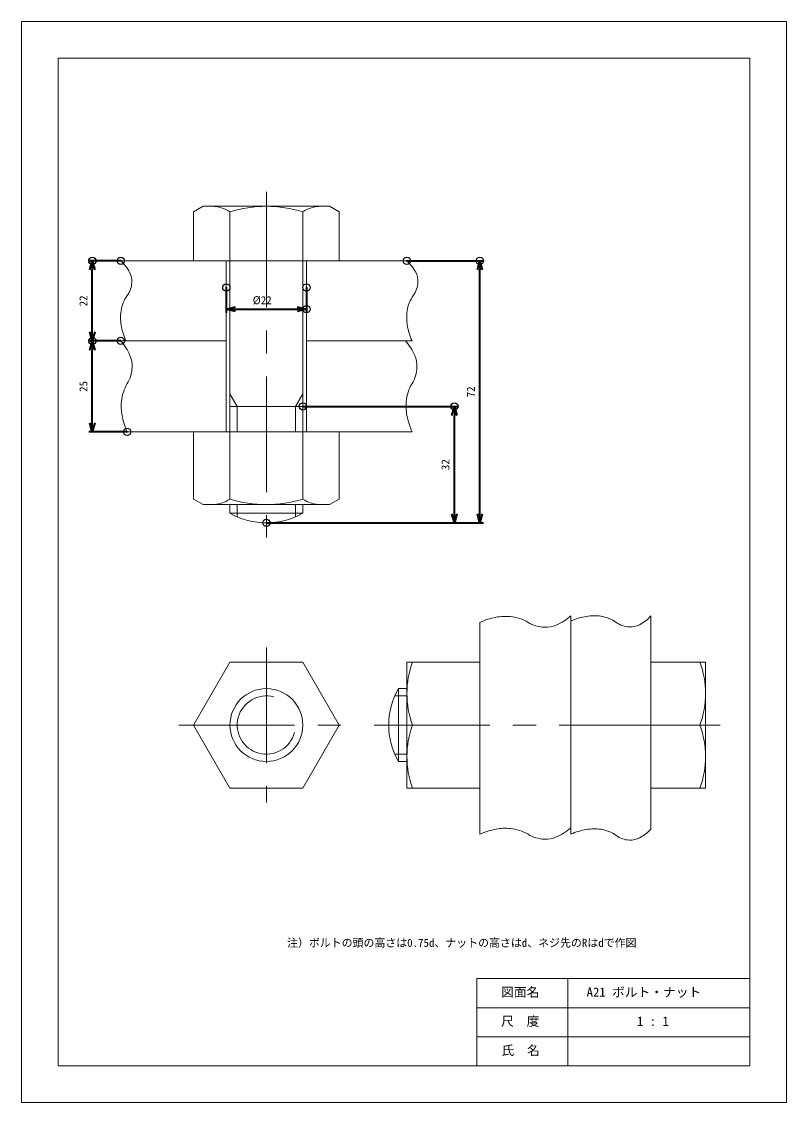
# Model space of a CAD drawing. Units: millimetres on the paper. Extents: x -105 to 105, y -148 to 148.
import ezdxf
from ezdxf.enums import TextEntityAlignment as Align

# ---------------------------------------------------------------- set-up
doc = ezdxf.new("R2010")
doc.units = ezdxf.units.MM
doc.header["$PDMODE"] = 32
doc.header["$PDSIZE"] = 2
doc.linetypes.add('USER1', pattern=[50.8, 31.75, -6.35, 6.35, -6.35])
for name, color, linetype, lineweight in [('0-0_0', 7, 'Continuous', 35), ('0-1_1-外形線', 7, 'Continuous', 18), ('0-2_2-中心線', 1, 'USER1', 18), ('0-3_4-寸法', 3, 'Continuous', 18), ('0-6_6-図面枠', 6, 'Continuous', 18), ('0-B_7-細線', 4, 'Continuous', 18)]:
    doc.layers.add(name, color=color, linetype=linetype, lineweight=lineweight)
doc.layers.add('0-5_5-文字', color=7, linetype='Continuous')
doc.layers.add('0-9_Defpoints', color=7, linetype='Continuous')
doc.styles.add('ＭＳ ゴシック', font='')
doc.styles.get('ＭＳ ゴシック').set_extended_font_data('MS Gothic')

# ---------------------------------------------------------------- blocks, each defined once
blk = doc.blocks.new('_Open30')
at = {"layer": '0-0_0'}
blk.add_line((0, 0), (-1, 0), dxfattribs=at)
blk.add_lwpolyline([(-1, 0.2679), (0, 0), (-1, -0.2679)], dxfattribs=at)
blk = doc.blocks.new('D5')
at = {"layer": '0-3_4-寸法', "color": 7, "lineweight": 35}
for p, q in [((77.206, 191.257), (119.831, 191.257)), ((118.831, 161.757), (118.831, 188.757)), ((67.206, 159.257), (119.831, 159.257))]:
    blk.add_line(p, q, dxfattribs=at)
at = {"layer": '0-9_Defpoints'}
for p in [(77.206, 191.257), (118.831, 191.257), (67.206, 159.257)]:
    blk.add_point(p, dxfattribs=at)
at = {"layer": '0-3_4-寸法', "xscale": 2.5, "yscale": 2.5}
for p, rotation in [((118.831, 191.257), 90), ((118.831, 159.257), 270)]:
    blk.add_blockref('_Open30', p, dxfattribs=dict(at, rotation=rotation))
at = {"layer": '0-3_4-寸法', "color": 7, "style": 'ＭＳ ゴシック'}
blk.add_text('32', height=2.199, rotation=90, dxfattribs=at).set_placement((118.131, 173.757), align=Align.BOTTOM_LEFT)
blk = doc.blocks.new('D3')
at = {"layer": '0-3_4-寸法', "color": 7, "lineweight": 35}
for p, q in [((27.206, 209.257), (18.413, 209.257)), ((19.413, 186.757), (19.413, 206.757)), ((28.982, 184.257), (18.413, 184.257))]:
    blk.add_line(p, q, dxfattribs=at)
at = {"layer": '0-9_Defpoints'}
for p in [(19.413, 209.257), (27.206, 209.257), (28.982, 184.257)]:
    blk.add_point(p, dxfattribs=at)
at = {"layer": '0-3_4-寸法', "xscale": 2.5, "yscale": 2.5}
for p, rotation in [((19.413, 209.257), 90), ((19.413, 184.257), 270)]:
    blk.add_blockref('_Open30', p, dxfattribs=dict(at, rotation=rotation))
at = {"layer": '0-3_4-寸法', "color": 7, "style": 'ＭＳ ゴシック'}
blk.add_text('25', height=2.199, rotation=90, dxfattribs=at).set_placement((18.713, 195.257), align=Align.BOTTOM_LEFT)
blk = doc.blocks.new('D4')
at = {"layer": '0-3_4-寸法', "color": 7, "lineweight": 35}
for p, q in [((27.206, 231.257), (18.413, 231.257)), ((19.413, 211.757), (19.413, 228.757)), ((27.206, 209.257), (18.413, 209.257))]:
    blk.add_line(p, q, dxfattribs=at)
at = {"layer": '0-9_Defpoints'}
for p in [(19.413, 231.257), (27.206, 231.257), (27.206, 209.257)]:
    blk.add_point(p, dxfattribs=at)
at = {"layer": '0-3_4-寸法', "xscale": 2.5, "yscale": 2.5}
for p, rotation in [((19.413, 231.257), 90), ((19.413, 209.257), 270)]:
    blk.add_blockref('_Open30', p, dxfattribs=dict(at, rotation=rotation))
at = {"layer": '0-3_4-寸法', "color": 7, "style": 'ＭＳ ゴシック'}
blk.add_text('22', height=2.199, rotation=90, dxfattribs=at).set_placement((18.713, 218.757), align=Align.BOTTOM_LEFT)
blk = doc.blocks.new('D6')
at = {"layer": '0-3_4-寸法', "color": 7, "lineweight": 35}
for p, q in [((105.773, 231.257), (126.831, 231.257)), ((125.831, 161.757), (125.831, 228.757)), ((67.206, 159.257), (126.831, 159.257))]:
    blk.add_line(p, q, dxfattribs=at)
at = {"layer": '0-9_Defpoints'}
for p in [(105.773, 231.257), (125.831, 231.257), (67.206, 159.257)]:
    blk.add_point(p, dxfattribs=at)
at = {"layer": '0-3_4-寸法', "xscale": 2.5, "yscale": 2.5}
for p, rotation in [((125.831, 231.257), 90), ((125.831, 159.257), 270)]:
    blk.add_blockref('_Open30', p, dxfattribs=dict(at, rotation=rotation))
at = {"layer": '0-3_4-寸法', "color": 7, "style": 'ＭＳ ゴシック'}
blk.add_text('72', height=2.199, rotation=90, dxfattribs=at).set_placement((125.131, 193.757), align=Align.BOTTOM_LEFT)
blk = doc.blocks.new('D7')
at = {"layer": '0-3_4-寸法', "color": 7, "lineweight": 35}
for p, q in [((56.206, 223.938), (56.206, 216.983)), ((78.206, 223.938), (78.206, 216.983)), ((58.706, 217.983), (75.706, 217.983))]:
    blk.add_line(p, q, dxfattribs=at)
at = {"layer": '0-9_Defpoints'}
for p in [(56.206, 223.938), (78.206, 223.938), (78.206, 217.983)]:
    blk.add_point(p, dxfattribs=at)
at = {"layer": '0-3_4-寸法', "xscale": 2.5, "yscale": 2.5, "rotation": 180}
blk.add_blockref('_Open30', (56.206, 217.983), dxfattribs=at)
at = {"layer": '0-3_4-寸法', "xscale": 2.5, "yscale": 2.5}
blk.add_blockref('_Open30', (78.206, 217.983), dxfattribs=at)
at = {"layer": '0-3_4-寸法', "color": 7, "style": 'ＭＳ ゴシック'}
blk.add_text('%%C22', height=2.199, dxfattribs=at).set_placement((63.456, 218.683), align=Align.BOTTOM_LEFT)

msp = doc.modelspace()

# ---------------------------------------------------------------- linework, layer by layer
at = {"layer": '0-0_0', "lineweight": 18}
msp.add_lwpolyline([(-105, -148.5), (105, -148.5), (105, 148.5), (-105, 148.5)], close=True, dxfattribs=at)
at = {"layer": '0-1_1-外形線'}
for p, q in [((-55.115, 97.757), (-57.794, 96.21)), ((-57.794, 96.21), (-57.794, 82.757)), ((-47.794, 96.21), (-47.794, 17.304)), ((-27.794, 96.21), (-27.794, 17.304)), ((-17.794, 96.21), (-17.794, 82.757)), ((-77.794, 82.757), (0.773, 82.757)), ((-48.794, 82.757), (-48.794, 35.757)), ((-26.794, 82.757), (-26.794, 35.757)), ((-77.794, 60.757), (-48.794, 60.757)), ((-26.794, 60.757), (2.206, 60.757)), ((-47.794, 42.757), (-27.794, 42.757)), ((-76.018, 35.757), (2.206, 35.757)), ((-57.794, 35.757), (-57.794, 17.304)), ((-17.794, 35.757), (-17.794, 17.304)), ((-55.115, 15.757), (-57.794, 17.304)), ((-55.115, 15.757), (-20.474, 15.757)), ((-47.794, 15.757), (-47.794, 13.437)), ((-27.794, 15.757), (-27.794, 13.437)), ((-20.474, 15.757), (-17.794, 17.304)), ((-47.794, 13.437), (-27.794, 13.437)), ((45.801, -14.806), (45.801, -74.806)), ((67.801, -14.806), (67.801, -73.373)), ((20.801, -16.583), (20.801, -74.806)), ((0.801, -27.486), (0.801, -62.127)), ((20.801, -27.486), (0.801, -27.486)), ((82.801, -27.486), (67.801, -27.486)), ((82.801, -27.486), (82.801, -62.127)), ((0.801, -34.806), (-1.519, -34.806)), ((-1.519, -34.806), (-1.519, -54.806)), ((20.801, -44.806), (2.348, -44.806)), ((81.254, -44.806), (67.801, -44.806)), ((0.801, -54.806), (-1.519, -54.806)), ((20.801, -62.127), (0.801, -62.127)), ((82.801, -62.127), (67.801, -62.127))]:
    msp.add_line(p, q, dxfattribs=at)
msp.add_lwpolyline([(-55.115, 97.757), (-20.474, 97.757), (-17.794, 96.21)], dxfattribs=at)
msp.add_lwpolyline([(-47.794, -27.486), (-57.794, -44.806), (-47.794, -62.127), (-27.794, -62.127), (-17.794, -44.806), (-27.794, -27.486)], close=True, dxfattribs=at)
msp.add_circle((-37.794, -44.806), 10, dxfattribs=at)
for centre, radius, start, end in [((-52.794, 88.904), 8.854, 55.61575, 90), ((-37.794, 64.663), 33.094, 72.41205, 107.58795), ((-22.794, 88.904), 8.854, 90, 124.38425), ((-52.794, 24.611), 8.854, 270, 304.38425), ((-37.794, 48.851), 33.094, 252.41205, 287.58795), ((-22.794, 24.611), 8.854, 235.61575, 270), ((-37.794, 30.757), 20, 240, 300), ((25.815, -36.146), 25.014, 159.74384, 200.25616), ((57.787, -36.146), 25.014, 339.74384, 20.25616), ((15.801, -44.806), 20, 150, 210), ((25.815, -53.466), 25.014, 159.74384, 200.25616), ((57.787, -53.466), 25.014, 339.74384, 20.25616)]:
    msp.add_arc(centre, radius, start, end, dxfattribs=at)
at = {"layer": '0-2_2-中心線'}
for p, q in [((-37.794, 101.757), (-37.794, 6.757)), ((-37.794, -23.486), (-37.794, -66.127)), ((-61.794, -44.806), (-13.794, -44.806)), ((-8.199, -44.806), (86.801, -44.806))]:
    msp.add_line(p, q, dxfattribs=at)
at = {"layer": '0-3_4-寸法'}
for centre, radius, start, end in [((-85.049, 74.609), 10.91, 27.33282, 48.32059), ((-6.482, 74.609), 10.91, 27.33282, 48.32059), ((-80.247, 77.091), 5.505, 357.61974, 27.33282), ((-1.68, 77.091), 5.505, 357.61974, 27.33282), ((-81.395, 77.139), 6.654, 324.09825, 357.61974), ((-2.828, 77.139), 6.654, 324.09825, 357.61974), ((-68.36, 67.702), 9.439, 144.09825, 172.1217), ((10.207, 67.702), 9.439, 144.09825, 172.1217), ((-64.705, 67.196), 13.128, 172.1217, 189.29387), ((13.862, 67.196), 13.128, 172.1217, 189.29387), ((-60.511, 67.883), 17.378, 189.29387, 204.20565), ((18.056, 67.883), 17.378, 189.29387, 204.20565), ((-89.098, 50.771), 15.083, 23.42105, 41.46009), ((-10.874, 50.771), 15.083, 23.42105, 41.46009), ((-82.028, 53.833), 7.378, 357.51565, 23.42105), ((-3.804, 53.833), 7.378, 357.51565, 23.42105), ((-84.217, 53.928), 9.569, 329.23411, 357.51565), ((-5.993, 53.928), 9.569, 329.23411, 357.51565), ((-65.895, 43.021), 11.754, 149.23411, 174.70352), ((12.329, 43.021), 11.754, 149.23411, 174.70352), ((-63.888, 42.835), 13.77, 174.70352, 190.71863), ((14.336, 42.835), 13.77, 174.70352, 190.71863), ((-56.866, 44.164), 20.916, 190.71863, 203.69826), ((21.358, 44.164), 20.916, 190.71863, 203.69826), ((35.815, -3.503), 15.083, 293.42105, 311.46009), ((52.24, -27.895), 13.128, 82.1217, 99.29387), ((59.653, -7.552), 10.91, 297.33282, 318.32059), ((29.208, -35.735), 20.916, 100.71863, 113.69826), ((27.879, -28.713), 13.77, 84.70352, 100.71863), ((28.065, -26.706), 11.754, 59.23411, 84.70352), ((38.972, -8.384), 9.569, 239.23411, 267.51565), ((38.877, -10.573), 7.378, 267.51565, 293.42105), ((52.927, -32.089), 17.378, 99.29387, 114.20565), ((52.746, -24.241), 9.439, 54.09825, 82.1217), ((62.183, -11.205), 6.654, 234.09825, 267.61974), ((62.135, -12.353), 5.505, 267.61974, 297.33282), ((29.208, -93.959), 20.916, 100.71863, 113.69826), ((27.879, -86.937), 13.77, 84.70352, 100.71863), ((28.065, -84.93), 11.754, 59.23411, 84.70352), ((35.815, -61.726), 15.083, 293.42105, 311.46009), ((52.927, -90.656), 17.378, 99.29387, 114.20565), ((52.24, -86.462), 13.128, 82.1217, 99.29387), ((52.746, -82.808), 9.439, 54.09825, 82.1217), ((59.653, -66.119), 10.91, 297.33282, 318.32059), ((38.972, -66.607), 9.569, 239.23411, 267.51565), ((38.877, -68.796), 7.378, 267.51565, 293.42105), ((62.183, -69.772), 6.654, 234.09825, 267.61974), ((62.135, -70.92), 5.505, 267.61974, 297.33282)]:
    msp.add_arc(centre, radius, start, end, dxfattribs=at)
at = {"layer": '0-6_6-図面枠'}
for p, q in [((45, -138.5), (45, -114.5)), ((20, -122.5), (95, -122.5)), ((20, -130.5), (95, -130.5))]:
    msp.add_line(p, q, dxfattribs=at)
msp.add_lwpolyline([(-95, -138.5), (95, -138.5), (95, 138.5), (-95, 138.5)], close=True, dxfattribs=at)
msp.add_lwpolyline([(20, -138.5), (20, -114.5), (95, -114.5)], dxfattribs=at)
at = {"layer": '0-B_7-細線'}
for p, q in [((-45.794, 42.757), (-47.794, 46.222)), ((-29.794, 42.757), (-27.794, 46.222)), ((-45.794, 42.757), (-45.794, 35.757)), ((-29.794, 42.757), (-29.794, 35.757)), ((-45.794, 15.757), (-45.794, 12.427)), ((-29.794, 15.757), (-29.794, 12.427)), ((0.801, -36.806), (-2.529, -36.806)), ((0.801, -52.806), (-2.529, -52.806))]:
    msp.add_line(p, q, dxfattribs=at)
msp.add_arc((-37.794, -44.806), 8, 75.01041, 344.95863, dxfattribs=at)

# ---------------------------------------------------------------- block references
at = {"layer": '0-3_4-寸法'}
for name in ['D4', 'D6', 'D7', 'D3', 'D5']:
    msp.add_blockref(name, (-105, -148.5), dxfattribs=at)

# ---------------------------------------------------------------- texts
at = {"layer": '0-5_5-文字', "style": 'ＭＳ ゴシック'}
for s, height, p in [('注）ボルトの頭の高さは0.75d、ナットの高さはd、ネジ先のRはdで作図', 2.199, (-32.123, -106.414)), ('図面名', 2.566, (26.667, -120.25)), ('A21 ボルト・ナット', 2.566, (50.15, -120.25)), ('尺\u3000度', 2.566, (26.667, -128.25)), ('1 : 1', 2.566, (63.983, -128.25)), ('氏\u3000名', 2.566, (26.783, -136.25))]:
    msp.add_text(s, height=height, dxfattribs=at).set_placement(p, align=Align.BOTTOM_LEFT)

doc.saveas('drawing.dxf')
